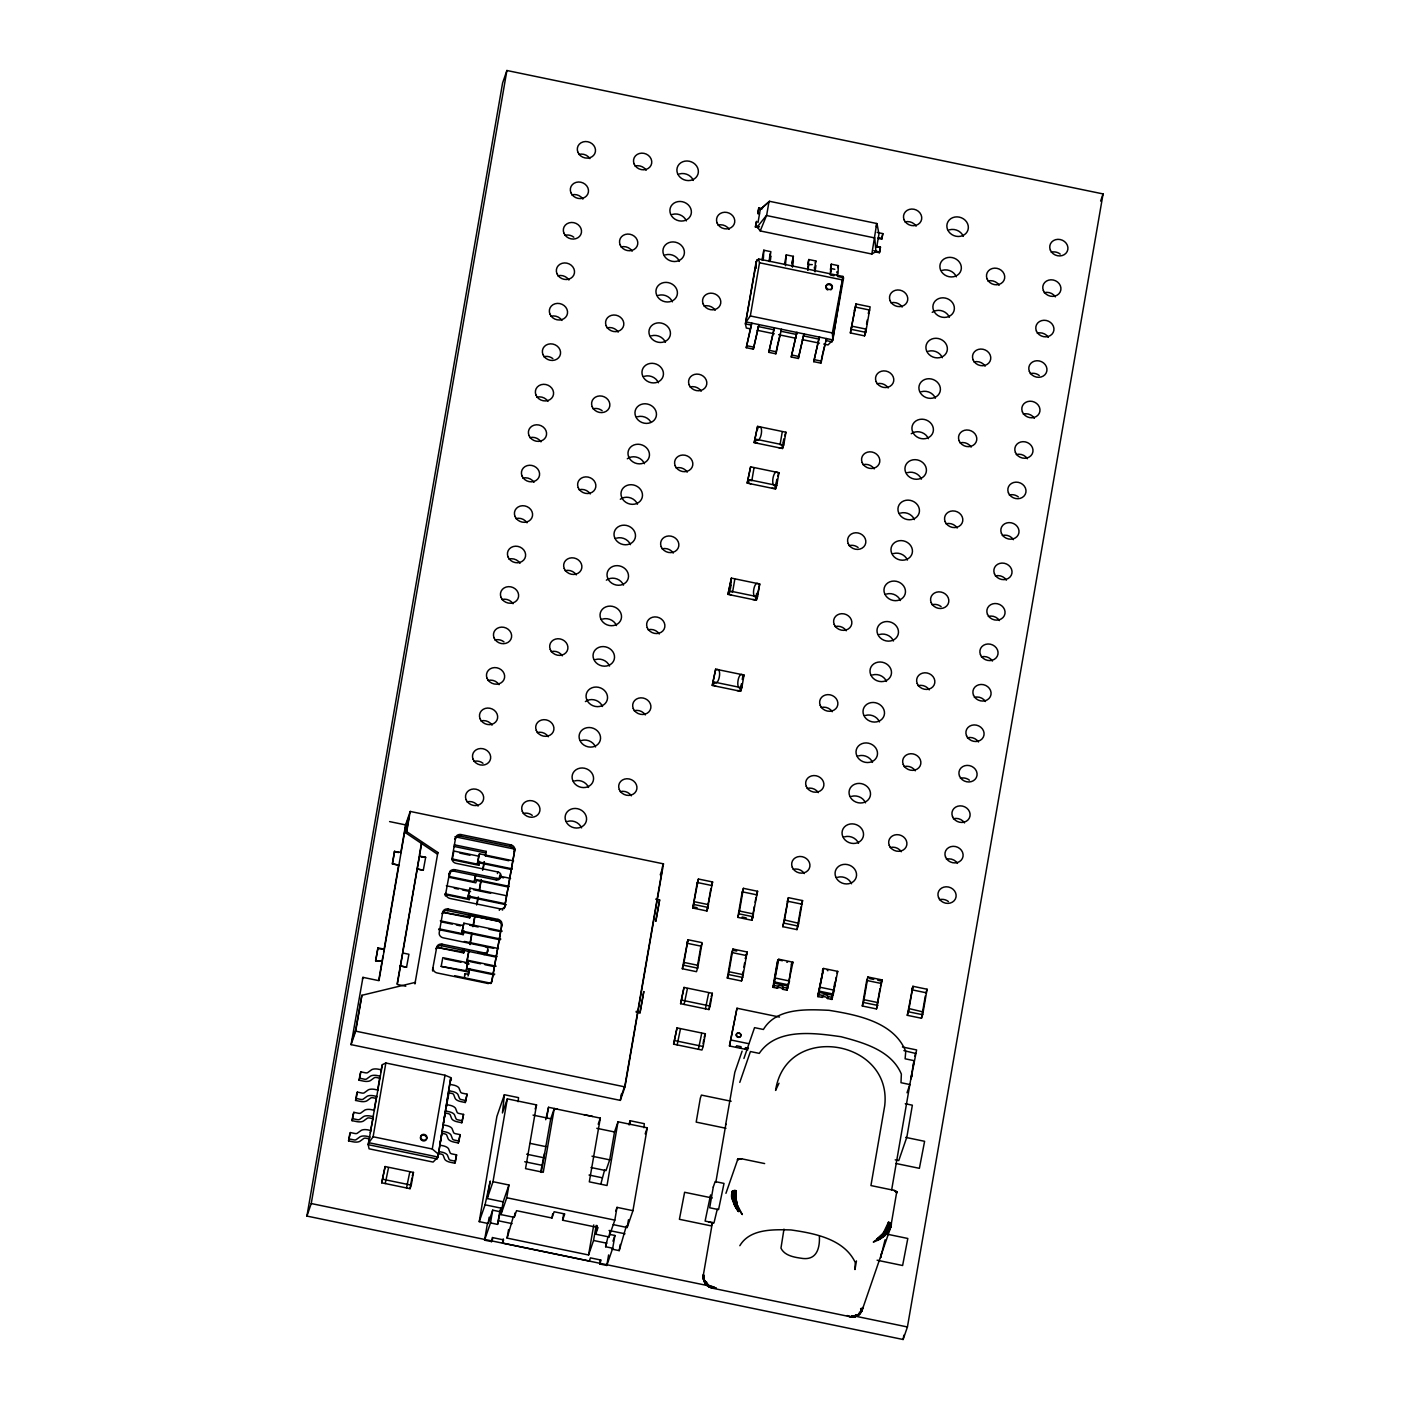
<?xml version="1.0" encoding="UTF-8"?>
<svg xmlns="http://www.w3.org/2000/svg" width="1410" height="1410" viewBox="0 0 1410 1410"><rect width="100%" height="100%" fill="white"/><g stroke="black" fill="none" stroke-linecap="round" stroke-linejoin="round"><path stroke-width="1.5" d="M736.108 1190.657L735.333 1197.636L737.095 1203.682L734.011 1204.316L732.319 1198.253L734.275 1190.498L733.218 1192.613L734.011 1204.316L738.399 1211.525L733.517 1197.971L734.275 1190.498L736.108 1190.657C735.28 1198.888 736.989 1208.229 742.347 1214.574L736.672 1203.928L735.174 1190.534C730.327 1197.46 734.011 1205.515 738.399 1211.525M762.88 259.123L762.757 260.127M769.966 260.674L769.842 261.59M770.036 256.99L770.882 251.685L763.797 250.204L762.017 259.986L762.828 259.035M784.489 264.375L786.286 254.875L793.372 256.338L792.526 261.502M778.99 1083.233L775.588 1090.423C786.04 1021.633 892.653 1039.346 884.687 1105.916L870.939 1185.563L893.958 1190.34L896.971 1192.631L896.76 1191.75L890.715 1227.211L862.18 1310.084C860.505 1315.107 854.848 1317.945 849.772 1316.64L713.249 1288.352C706.868 1287.418 701.916 1280.985 703.431 1274.552L712.438 1222.452M740.162 1211.155L736.919 1207.771L735.808 1200.65C730.662 1203.611 730.539 1191.926 733.447 1190.604M732.037 1191.503L733.041 1201.214M518.122 1101.704L518.545 1097.65L504.375 1094.706L502.453 1112.966L507.318 1098.866L536.54 1104.911L525.542 1168.643L543.255 1172.309L554.253 1108.577L600.308 1118.112L589.309 1181.844L607.023 1185.51L618.021 1121.778L647.26 1127.824L632.949 1210.679L627.15 1227.511L613.209 1224.638M629.724 1124.81L630.147 1120.738L644.317 1123.682L643.894 1127.736M876.333 226.816L876.72 223.503L769.508 201.295L760.272 209.491L757.998 222.639M769.173 259.863L769.314 258.858M815.068 265.785L815.879 260.991L808.794 259.528L807.718 269.662M735.897 1207.947L732.795 1198.13L732.301 1191.115L732.319 1198.253L735.333 1197.636C735.227 1200.227 733.887 1209.022 738.382 1207.436M791.733 264.04L791.909 262.947M769.014 201.595L766.67 215.166L757.24 227.01L760.237 230.94L871.838 254.029L876.72 223.503M792.332 266.261L792.455 265.256L791.697 266.085M814.31 268.182L814.504 267.001M836.817 272.835L836.994 271.654M837.328 275.567L837.452 274.562L836.694 275.408M763.409 258.277L763.797 250.204M770.495 259.74L770.882 256.074L770.089 257.008M814.804 271.125L814.962 269.909L814.204 270.738M830.208 274.315L831.283 264.181L838.368 265.644L837.998 273.716M830.913 272.253L831.248 268.552L834.79 269.292M306.922 1216.072L502.577 83.031L506.895 70.5L1103.078 193.928L907.423 1326.969L903.105 1339.5L306.922 1216.072L311.24 1203.541L506.895 70.5M351.072 1044.634L362.952 977.359L378.955 980.673L405.587 826.524L409.147 816.178L406.203 833.204L437.329 854.09L437.875 852.521L406.732 831.653L410.222 811.437L663.476 863.854L624.965 1086.898L620.329 1100.382L351.072 1044.634L355.708 1031.151L361.894 995.301L415.457 982.347L414.928 983.916L437.875 852.521M375.589 960.809L382.163 961.32L375.589 960.809L377.95 947.872L384.26 949.177L377.686 948.648M392.332 863.837L398.642 865.141L392.332 863.837L394.43 851.675L401.004 852.204M375.853 960.016L377.95 947.872M392.597 863.043L394.694 850.9M369.191 1138.875L366.212 1138.258A2.415 1.093 9.8 0 0 363.762 1138.487L360.132 1141.148A6.927 3.137 9.8 0 1 353.082 1141.818L348.57 1140.884L349.68 1134.521L350.35 1132.565L355.091 1133.534A2.379 1.075 9.8 0 0 357.153 1133.34L361.26 1130.362A6.944 3.137 9.8 0 1 367.287 1129.78L370.971 1130.538L370.301 1132.494M372.698 1118.641L369.72 1118.024A2.415 1.093 9.8 0 0 367.252 1118.253L363.621 1120.915A6.927 3.137 9.8 0 1 356.571 1121.584L352.077 1120.668L353.17 1114.288L353.839 1112.331L358.581 1113.301A2.379 1.075 9.8 0 0 360.66 1113.107L364.749 1110.128A6.944 3.137 9.8 0 1 370.777 1109.547L374.461 1110.304M355.567 1100.435L356.236 1098.46L360.978 1099.447A2.379 1.075 9.8 0 0 363.04 1099.236L367.146 1096.275A6.944 3.137 9.8 0 1 373.174 1095.693L376.858 1096.434L376.188 1098.408L373.209 1097.791A2.415 1.093 9.8 0 0 370.742 1098.02L367.129 1100.681A6.927 3.137 9.8 0 1 360.061 1101.351L355.567 1100.435L356.66 1094.054L357.329 1092.098L362.07 1093.067A2.379 1.075 9.8 0 0 364.15 1092.873L368.239 1089.895A6.944 3.137 9.8 0 1 374.285 1089.313L377.968 1090.071M359.056 1080.201L359.726 1078.227L364.467 1079.214A2.379 1.075 9.8 0 0 366.547 1079.02L370.636 1076.042A6.944 3.137 9.8 0 1 376.664 1075.46L380.348 1076.218L379.678 1078.174L376.699 1077.557A2.415 1.093 9.8 0 0 374.232 1077.786L370.618 1080.448A6.927 3.137 9.8 0 1 363.551 1081.117L359.056 1080.201L360.149 1073.821L360.837 1071.864L365.578 1072.834A2.379 1.075 9.8 0 0 367.64 1072.64L371.746 1069.661A6.944 3.137 9.8 0 1 377.774 1069.097L381.458 1069.837L380.788 1071.794M348.57 1140.884L350.35 1132.565M352.077 1120.668L353.839 1112.331M356.236 1098.46L357.329 1092.098M359.726 1078.227L360.837 1071.864M378.796 980.073L382.938 956.033M383.626 952.067L398.519 865.846M400.757 852.927L405.587 824.903L410.222 811.437M370.583 1130.838L373.368 1116.667L369.684 1115.927A6.944 3.137 9.8 0 0 363.657 1116.508L359.55 1119.469A2.379 1.075 9.8 0 1 357.488 1119.681L352.747 1118.694M374.091 1110.551L376.188 1098.408M377.633 1090.053L379.678 1078.174M381.07 1070.067L382.357 1064.656L385.846 1062.999L444.996 1075.231L450.795 1077.628L437.964 1157.028L433.117 1162.069L369.085 1148.815L368.186 1144.673L369.878 1136.901L366.195 1136.16A6.944 3.137 9.8 0 0 360.149 1136.742L356.06 1139.703A2.379 1.075 9.8 0 1 353.998 1139.914L349.257 1138.928M382.357 1064.656L368.186 1144.673L437.276 1158.985L438.898 1151.529L442.581 1152.305A6.944 3.137 9.8 0 1 447.428 1155.142L449.085 1159.302A2.379 1.075 9.8 0 0 450.742 1160.271L455.483 1161.258L456.576 1154.878L451.852 1153.891A2.379 1.075 9.8 0 1 450.178 1152.922L448.539 1148.762A6.944 3.137 9.8 0 0 443.674 1145.925L440.008 1145.149M397.144 983.88L402.608 952.966L408.918 954.27L406.556 967.225L400.246 965.903L406.556 967.225M402.714 951.627L419.352 855.993L425.661 857.298L423.3 870.252L416.99 868.93L423.3 870.252M419.422 854.848L421.273 844.096M421.819 842.528L397.303 984.462L405.78 986.224M450.795 1077.628L437.964 1157.028L368.874 1142.717L373.121 1136.76L385.846 1062.999M381.705 1182.814L385.124 1166.546L413.465 1172.415L411.262 1185.158L410.046 1188.683L381.705 1182.814L385.124 1166.546M432.694 971.049A4.724 4.195 19 0 1 432.623 969.393L436.695 947.361A4.724 4.195 19 0 1 442.017 944.171L483.983 952.86A3.631 3.225 19 0 0 488.072 950.41A3.631 3.225 19 0 0 485.075 946.48M491.632 982.171A4.724 4.195 19 0 0 491.773 981.642L501.907 924.484A4.724 4.195 19 0 0 498.012 919.373L448.08 909.045A4.724 4.195 19 0 0 442.758 912.235L439.215 932.697A4.724 4.195 19 0 0 443.11 937.809L493.659 948.348M445.454 896.02A4.724 4.195 19 0 1 445.472 894.909L449.543 872.878A4.724 4.195 19 0 1 454.884 869.688L496.831 878.377A3.631 3.225 19 0 0 500.938 875.927A3.631 3.225 19 0 0 497.941 871.997L455.976 863.308A4.724 4.195 19 0 1 452.081 858.214L455.624 837.751A4.724 4.195 19 0 1 460.947 834.561L510.861 844.89A4.724 4.195 19 0 1 514.773 850.001L504.621 907.159A4.724 4.195 19 0 1 504.004 908.657M508.675 887.101L476.598 880.457L475.787 882.819L449.208 877.32L450.513 870.552M511.689 869.582L479.629 862.938L478.818 865.282L452.24 859.783L453.879 851.041L478.695 856.17L479.506 853.825L513.61 860.893M494.205 974.874L468.561 969.551L467.75 971.913L441.171 966.396L442.81 957.654L467.609 962.783L468.42 960.439L496.144 966.167M410.046 1188.683L411.879 1178.055M438.933 928.802L461.669 933.508L463.855 923.197L502.224 931.129M444.978 893.746L467.715 898.452L469.9 888.141L506.137 895.65M461.669 933.508L463.855 923.197M467.715 898.452L469.9 888.141M438.633 929.578L463.167 934.654L463.855 930.67M444.696 894.522L469.213 899.598L469.9 895.632M449.49 876.526L474.289 881.673L475.311 875.698M452.504 859.007L477.32 864.136L478.695 856.17M474.289 881.673L475.787 875.328M477.32 864.136L479.506 853.825M462.991 949.406L462.18 951.768L437.118 947.414L463.678 952.913L464.366 948.93M486.098 917.892L469.036 914.367L468.226 916.712L443.163 912.358L469.741 917.857L470.429 913.874M478.818 865.282L479.506 861.316M437.682 1153.556L432.271 1149.009L444.996 1075.231M468.79 950.534L466.551 963.541L468.948 951.133M469.918 944.03L471.786 933.191M472.914 926.687L474.782 915.848M476.65 905.009L477.778 898.505M479.277 889.833L480.775 881.162M482.643 870.305L484.141 861.633M464.384 977.676L465.071 973.676L468.613 974.416L469.618 968.564M470.076 944.63L471.945 933.79M473.443 925.119L474.941 916.447M477.197 903.44L478.307 896.936M479.435 890.433L481.303 879.593M483.189 868.754L484.3 862.233M485.428 855.729L486.186 851.393L454.373 844.819M441.171 966.396L466.234 970.75L467.609 962.783M466.234 970.75L468.42 960.439M468.067 975.984L469.072 970.133M439.673 1145.131L442.405 1131.296L446.071 1132.071A6.944 3.137 9.8 0 1 450.936 1134.909L452.575 1139.068A2.379 1.075 9.8 0 0 454.232 1140.038L458.973 1141.025L460.083 1134.645L455.342 1133.658A2.379 1.075 9.8 0 1 453.667 1132.688L452.028 1128.529A6.944 3.137 9.8 0 0 447.164 1125.691L443.498 1124.916M443.515 1122.836L445.278 1112.702M438.228 1153.486L441.207 1154.103A2.415 1.093 9.8 0 1 443.198 1155.266L444.608 1158.967A6.927 3.137 9.8 0 0 450.301 1162.281L454.813 1163.215L456.576 1154.878M441.718 1133.252L444.696 1133.869A2.415 1.093 9.8 0 1 446.688 1135.032L448.116 1138.734A6.927 3.137 9.8 0 0 453.809 1142.047L458.303 1142.981L460.083 1134.645M445.948 1110.745L445.225 1113.019L448.204 1113.636A2.415 1.093 9.8 0 1 450.178 1114.799L451.605 1118.5A6.927 3.137 9.8 0 0 457.298 1121.814L461.793 1122.748L463.573 1114.411L458.832 1113.424A2.379 1.075 9.8 0 1 457.175 1112.455L455.518 1108.295A6.944 3.137 9.8 0 0 450.671 1105.458L446.988 1104.682L446.318 1106.656M448.715 1092.785L451.693 1093.402A2.415 1.093 9.8 0 1 453.667 1094.565L455.095 1098.267A6.927 3.137 9.8 0 0 460.788 1101.58L465.282 1102.514L467.062 1094.178L462.321 1093.191A2.379 1.075 9.8 0 1 460.665 1092.221L459.008 1088.062A6.944 3.137 9.8 0 0 454.161 1085.224L450.477 1084.466M461.793 1122.748L463.573 1114.411M465.282 1102.514L467.062 1094.178M491.773 981.642L501.907 924.484M504.621 907.159L514.773 850.001M479.241 1221.659L485.058 1204.81L500.991 1208.123L499.774 1211.648L492.689 1210.168L488.107 1223.492L479.241 1221.659L496.884 1116.456L504.375 1094.706M485.058 1204.81L490.239 1181.016L487.208 1198.553L503.159 1201.849L508.957 1184.999L493.007 1181.703L487.208 1198.553M493.007 1181.703L507.318 1098.866M609.613 1234.384L614.919 1235.477L612.715 1248.22L606.793 1265.457L599.708 1263.995L601.048 1260.082L590.42 1257.879L589.345 1261.016L502.542 1243.038L503.617 1239.901L492.989 1237.698L491.649 1241.628L484.564 1240.165L487.455 1223.351M488.107 1223.492L489.182 1217.218M484.564 1240.165L490.486 1222.928L492.689 1210.168M491.649 1241.628L492.372 1237.416M490.486 1222.928L497.571 1224.391L499.774 1211.648M497.571 1224.391L500.991 1208.123M632.949 1210.679L617.016 1207.365L614.813 1220.126L609.014 1236.958L595.725 1234.208L598.016 1227.546L562.59 1220.214L564.74 1213.957L554.112 1211.754L551.962 1218.011L516.536 1210.679L514.245 1217.341L500.955 1214.592L503.159 1201.849M500.955 1214.592L506.754 1197.742L508.957 1184.999M502.542 1243.038L503.264 1238.879M596.183 1225.343L593.557 1240.483L588.569 1254.97L507.089 1238.103L508.569 1229.52M507.089 1238.103L513.205 1217.13M514.245 1217.341L514.985 1213.023M545.723 1119.716L548.543 1107.291L557.391 1109.124M546.71 1117.918L548.543 1107.291M540.629 1172.115L544.524 1153.486M541.264 1172.415L550.746 1118.764L554.253 1108.577M551.962 1218.011L552.685 1213.781M562.59 1220.214L563.683 1213.869M755.408 227.045L756.5 221.476L755.408 227.045L758.598 227.697M759.514 213.862L757.734 213.509L758.844 207.94L762.493 208.698M758.844 207.94L757.734 213.509M823.757 344.058L828.058 344.939L832.887 339.898L842.986 276.448L758.58 258.964L756.148 261.749L745.414 323.895L746.313 328.019L750.613 328.9M756.817 259.793L745.414 323.895L751.178 325.075L751.847 323.119L746.26 347.688L753.345 349.151L758.933 324.582L753.345 349.151M842.986 276.448L832.358 332.954L832.887 339.898L746.084 321.938L750.332 315.963L759.514 262.771L758.58 258.964M588.569 1254.97L593.769 1224.92M600.801 1184.153L604.661 1169.736M746.26 347.688L751.178 325.075M595.725 1234.208L597.223 1225.572M590.984 1167.515L606 1170.617L609.702 1159.848L614.513 1131.966L618.021 1121.778M620.329 1100.382L621.44 1093.931M769.508 257.677L770.212 253.641M639.999 1012.856L643.806 991.6L639.999 1012.856L636.051 1012.045M659.633 899.933L655.826 921.188L659.633 899.933L655.685 899.122M599.708 1263.995L600.431 1259.8M612.715 1248.22L605.63 1246.757L606.37 1242.51M605.63 1246.757L607.957 1236.852M609.014 1236.958L610.107 1230.595M606.793 1265.457L608.609 1254.953M768.767 352.341L774.354 327.772L768.767 352.341L775.852 353.804L781.44 329.253L780.752 331.209L796.527 334.47L797.196 332.513M786.286 254.875L785.423 265.714M712.261 685.436L715.663 669.168L744.004 675.02L741.819 687.78L740.602 691.305L712.261 685.436L715.663 669.168M727.983 594.385L731.385 578.118L759.726 583.987L757.54 596.73L756.324 600.255L727.983 594.385L731.385 578.118M747.194 483.101L750.613 466.833L778.954 472.702L776.751 485.445L775.535 488.97L747.194 483.101L750.613 466.833M754.174 442.634L757.593 426.366L785.934 432.236L783.731 444.978L782.515 448.503L754.174 442.634L757.593 426.366M730.468 585.679L731.191 581.431M730.309 589.309L731.032 585.062M612.116 1249.172L619.202 1250.635L620.259 1244.448M775.852 353.804L777.492 345.027M792.015 262.348L793.372 256.338M619.202 1250.635L626.34 1225.995M792.508 267.195L793.389 260.727L792.579 261.661M627.15 1227.511L628.49 1219.738M697.703 967.754L696.487 971.684L682.317 968.74L687.939 939.73L702.11 942.656L697.703 968.159L683.533 965.215L687.939 939.73M697.21 882.96L698.426 879.029L712.596 881.955L706.974 910.983L692.803 908.04L697.21 882.554M692.803 908.04L698.426 879.029M791.257 356.994L796.844 332.443L791.257 356.994L798.342 358.475L803.929 333.906L798.342 358.475M808.794 259.528C807.437 265.662 807.066 264.357 812.301 264.622M673.61 1044.158L677.029 1027.89L705.37 1033.759L703.167 1046.502L701.951 1050.027L673.61 1044.158L677.029 1027.89M680.589 1003.691L684.009 987.423L712.35 993.292L710.147 1006.035L708.948 1009.56L680.589 1003.691L684.009 987.423M807.93 270.385L808.829 264.023M752.781 599.514L755.566 599.673L756.659 593.31M737.06 690.565L739.845 690.724L741.519 683.727M742.259 679.479L742.982 675.231C738.523 670.208 735.068 689.842 740.796 687.974M776.099 483.524L776.822 479.277M783.079 443.057L783.819 438.81M740.602 691.305L741.695 684.925M756.324 600.255L759.726 583.987M775.535 488.97L776.998 480.475M782.515 448.503L783.995 440.008M815.015 271.848L815.914 265.485M697.404 966.361L700.893 946.181M706.974 910.983L710.834 888.67M813.746 361.665L819.333 337.096L813.746 361.665L820.849 363.128L826.419 338.559L825.749 340.515M831.283 264.181L830.437 269.486L831.283 268.57M703.061 1043.664L703.784 1039.417M708.948 1009.56L710.781 998.95M820.849 363.128L822.488 354.351M742.7 977.059L741.484 980.99L727.313 978.064L731.72 952.561M742.189 892.266L743.405 888.335L757.593 891.279L751.971 920.289L737.8 917.364L742.206 891.86M728.529 974.539L732.936 949.036L747.106 951.979L742.7 977.465L728.529 974.539L727.313 978.064M743.405 888.335L739.016 913.839L753.187 916.764M850.371 332.936L855.976 303.925L870.146 306.851L865.758 332.337L864.541 335.862L850.371 332.936L855.976 303.925M747.917 1049.798L729.463 1045.991L736.989 1008.238L779.501 1017.051M741.484 980.99L742.03 977.8M742.4 975.685L743.14 971.437M743.881 967.189L744.603 962.942M751.971 920.289L754.35 906.489M755.09 902.241L755.954 897.606M729.463 1045.991L736.989 1008.238M741.766 979.809L742.171 977.412M877.073 223.978L878.959 234.06L876.685 247.208L880.492 247.155L876.949 246.415M725.621 1124.863L734.822 1072.287L742.101 1051.137M715.839 1182.267L725.886 1124.07M864.541 335.862L865.828 328.442M866.551 324.194L867.291 319.929M868.93 310.376L868.384 313.566L869.6 310.041L855.429 307.098L854.213 310.623M875.416 251.896L879.399 252.725L880.228 247.931M878.201 238.449L881.743 239.171L882.836 233.619L877.161 232.438M879.399 252.725L880.492 247.155M881.743 239.171L882.836 233.619M717.285 1209.163L713.971 1222.928L705.106 1221.095L710.57 1194.905M798.183 925.683L796.967 929.613L782.797 926.67L788.401 897.659L802.572 900.585L798.183 926.088L784.013 923.145L788.401 897.659M778.038 962.166L778.761 959.241L792.931 962.184L787.08 990.225L782.638 989.309A3.402 3.031 19 0 0 777.333 988.216L772.909 987.3L777.298 961.814L777.985 959.84L782.409 960.756M774.196 982.435L773.35 987.388L774.813 982.03M777.985 959.84L773.967 983.122L788.137 986.048M791.697 962.695L788.542 984.885L774.354 981.942L778.761 959.241M796.967 929.613L800.95 906.912M787.08 990.225L788.172 983.863M817.712 996.5L823.563 968.458L837.734 971.384L831.882 999.426L827.441 998.509A3.402 3.031 19 0 0 822.136 997.416L817.712 996.5L823.228 969.146M822.4 971.279L822.788 969.058M818.999 991.635L818.152 996.588L819.615 991.23M836.253 977.236L833.345 994.085L819.175 991.142L823.563 968.458M783.978 1229.115L780.964 1248.132C784.365 1255.411 793.548 1257.138 800.757 1258.178C815.544 1260.963 819.968 1250.177 819.404 1236.447M832.006 996.042L831.442 999.337L832.111 997.381M831.882 999.426L833.345 990.93M834.086 986.683L834.808 982.435M866.692 980.919L867.908 976.989L882.096 979.915L876.474 1008.943L862.303 1006L866.709 980.514M867.908 976.989L863.519 1002.475L877.69 1005.418M876.474 1008.943L879.963 988.762M880.457 986.242L882.096 979.915M856.452 1260.928L854.971 1269.546L855.271 1262.549C844.202 1238.932 814.363 1233.292 790.957 1229.943C773.526 1229.502 749.944 1228.568 739.827 1245.7M922.686 1014.319L921.47 1018.249L907.3 1015.323L912.904 986.295L927.075 989.238L922.686 1014.724L908.516 1011.798L912.904 986.295M891.666 1189.811L913.98 1060.637L905.114 1058.804L905.749 1051.472C894.081 1021.95 857.016 1014.847 829.01 1010.318C806.855 1009.331 776.364 1007.604 763.409 1029.476L754.544 1027.643L743.916 1058.487M912.27 1071.512L910.983 1078.95L916.606 1049.939L902.435 1046.995M913.01 1067.264L913.733 1063.017M915.39 1053.464L914.967 1056.249M921.47 1018.249L925.312 995.954M881.356 1253.631L880.668 1257.614L885.075 1239.813M903.105 1339.5L903.863 1335.164M780.294 333.888L777.633 344.375M825.255 343.423L822.788 353.046M861.439 1308.445C862.127 1315.741 852.733 1318.985 847.181 1315.548C851.499 1317.962 858.091 1317.257 860.241 1312.252L862.867 1307.546L858.937 1314.702M890.803 1223.175C892.178 1232.076 881.021 1239.531 873.319 1242.051L886.22 1232.499L890.803 1223.175L888.459 1222.206L882.801 1234.155L876.685 1239.39L884.951 1231.494L889.358 1222.452L887.366 1229.449L880.069 1236.834M862.127 1308.233L861.545 1311.459L858.39 1315.142L851.499 1316.376C855.2 1319.742 864.735 1309.555 861.016 1310.295L860.629 1308.551M862.18 1310.084L862.867 1307.546M406.203 833.204L406.732 831.653M362.423 978.91L362.952 977.359M361.894 995.301L355.725 1029.529L352.165 1039.875M425.661 857.298L421.185 857.21M455.624 837.751L455.077 839.32A4.724 4.195 19 0 1 460.4 836.13L460.947 834.561M449.014 874.447L449.543 872.878M445.472 894.909L446.018 893.341A4.724 4.195 19 0 0 449.913 898.434L499.845 908.78A4.724 4.195 19 0 0 505.168 905.59M449.138 873.918A4.724 4.195 19 0 1 454.337 871.257L454.884 869.688M442.758 912.235L442.211 913.803A4.724 4.195 19 0 1 447.552 910.613L448.08 909.045M436.695 947.361L436.148 948.93A4.724 4.195 19 0 1 436.289 948.401M432.623 969.393L433.152 967.824A4.724 4.195 19 0 0 437.047 972.935L488.336 983.545M436.501 947.89A4.724 4.195 19 0 1 441.471 945.74L442.017 944.171M469.213 899.598L470.024 897.253L506.366 904.779M486.186 851.393L485.639 852.962L453.826 846.388M463.167 934.654L463.978 932.31L500.321 939.836M469.741 917.857L470.552 915.513L500.479 921.717M388.525 1167.674L385.247 1183.554M463.678 952.913L464.489 950.569M497.395 873.565L497.941 871.997M454.337 871.257L496.302 879.946L496.831 878.377M464.524 975.244L465.071 973.676M514.227 851.57A4.724 4.195 19 0 0 510.332 846.458L510.861 844.89M483.983 952.86L483.436 954.429A3.631 3.225 19 0 0 487.331 950.287M499.299 910.349L499.845 908.78M409.781 1172.062L406.503 1187.943M501.361 926.053A4.724 4.195 19 0 0 497.466 920.941L498.012 919.373M412.249 1175.94L413.465 1172.415M450.759 1080.924L451.429 1078.967M449.438 1090.512L446.371 1106.339L447.04 1104.365M458.303 1142.981L458.973 1141.025M454.813 1163.215L455.483 1161.258M757.399 429.68L758.351 426.948C764.308 424.146 761.012 443.78 756.148 439.691L755.196 442.423L757.716 443.375M815.209 262.947L815.879 260.991M754.015 467.961L751.812 480.704L749.151 480.158L748.216 482.89L750.737 483.841M535.148 1108.983L536.54 1104.911M804.282 333.976L803.612 335.933L819.016 339.123L819.703 337.166M837.699 267.618L838.368 265.644M782.25 431.883L780.065 444.644L782.709 445.19L781.774 447.922L778.972 447.763M734.804 579.246L732.601 591.988L729.939 591.424L728.988 594.174L731.526 595.108M784.718 435.76L785.934 432.236M771.993 488.23L774.777 488.389L775.729 485.657C770.001 487.508 773.473 467.891 777.932 472.914M777.738 476.227L778.954 472.702M826.789 338.629L826.101 340.586L832.217 341.855L843.621 277.77L837.505 276.501M715.804 686.159L713.266 685.225L714.218 682.475C719.082 686.582 722.378 666.948 716.421 669.732M662.154 867.714L663.476 863.854M660.25 874.817L662.4 868.613L624.983 1085.277L621.422 1095.623M755.566 599.673L756.518 596.941C750.79 598.792 754.244 579.175 758.703 584.181M850.917 329.746L852.134 326.221L866.304 329.164L865.088 332.689M742.806 678.545L744.004 675.02M598.21 1124.228L600.308 1118.112M697.738 882.607L711.909 885.533M694.425 901.73L708.596 904.656M694.02 904.11L693.068 906.859L697.122 907.688M686.723 943.66L687.657 940.911M687.252 943.308L701.422 946.233M683.956 962.431L698.126 965.356M682.317 968.74L683.533 964.81M628.772 1124.704L630.147 1120.738M711.38 885.885L712.596 881.955M707.238 909.785L708.19 907.053M700.893 946.586L701.845 943.854M687.428 988.551L684.132 1004.431M615.729 1211.12L617.016 1207.365M680.431 1029.018L677.152 1044.898M645.181 1133.869L647.26 1127.824M612.962 1241.188L614.919 1235.477M742.735 891.913L756.906 894.856M708.684 992.957L705.405 1008.837M739.422 911.036L753.592 913.98M737.8 917.364L739.016 913.433M711.134 996.817L712.35 993.292M701.687 1033.424L698.408 1049.304M731.72 952.966L732.936 949.036M732.248 952.614L746.419 955.557M704.154 1037.284L705.37 1033.759M728.952 971.737L743.123 974.663M727.595 976.866L728.529 974.134M756.377 895.209L757.593 891.279M752.517 917.099L752.235 919.109L753.187 916.359M747.106 951.979L745.344 958.694L746.824 953.16M736.108 1047.366L736.637 1045.797L741.061 1046.714L740.532 1048.282M787.185 901.589L788.137 898.84L787.714 901.237L801.902 904.163M782.797 926.67L784.559 919.955L798.589 923.286M744.956 1049.199L745.502 1047.63L748.446 1048.247M739.792 1082.387L750.42 1051.543L759.267 1053.376C776.575 1027.59 814.257 1032.966 840.924 1036.703C863.572 1042.642 891.49 1050.468 901.36 1074.103L900.99 1082.704L909.855 1084.537L907.018 1092.768M801.356 904.515L802.572 900.585M772.909 987.3L773.579 985.343L778.003 986.26A3.402 3.031 19 0 1 783.325 987.353L787.749 988.269M777.333 988.216L778.003 986.26M782.638 989.309L783.325 987.353M791.468 964.74L792.156 962.783M791.768 965.004L792.931 962.184M788.084 984.779L786.621 990.137M712.367 1222.77L711.292 1225.907L679.409 1219.297L684.608 1192.278L712.244 1197.989M725.938 1193.318L737.8 1159.249L741.625 1158.791L764.643 1163.567M822.136 997.416L822.805 995.46A3.402 3.031 19 0 1 828.128 996.553L832.552 997.469M1100.611 201.084L1103.078 193.928M827.441 998.509L828.128 996.553M832.499 995.16L832.905 993.997M867.238 980.567L881.409 983.493M863.925 999.69L878.095 1002.616M862.303 1006L863.519 1002.069M877.02 1005.753L876.738 1007.745L877.69 1005.013M911.688 990.225L912.64 987.493L912.217 989.873L926.405 992.816M907.3 1015.323L909.062 1008.608L923.092 1011.939M925.859 993.169L927.075 989.238M915.918 1053.517L903.898 1050.609M911.265 1077.769L912.199 1075.019M857.685 1315.407L859.889 1313.697L859.324 1312.322M760.237 230.94L766.67 215.166M836.976 973.023L837.734 971.384M890.715 1227.211L884.846 1235.53L877.672 1240.359M884.951 1231.494L891.261 1223.616L888.564 1230.366L881.197 1237.804L880.475 1237.24L888.846 1230.648L891.472 1224.074L884.951 1231.494C887.084 1235.248 890.679 1229.749 886.59 1228.921L890.151 1222.77L891.049 1226.065L889.922 1227.934L882.801 1234.155L884.616 1235.548L887.013 1233.08L876.685 1239.39M859.148 1313.979L853.05 1316.94M769.208 261.432L769.913 260.515M855.2 1316.464L856.945 1315.459L851.499 1316.376M769.508 201.295L760.272 209.491M704.806 1280.333L706.304 1284.281L710.023 1287.33L707.838 1285.973L703.343 1278.764L706.621 1284.739L716.21 1288.053L708.966 1286.131L703.907 1280.844L706.621 1284.739L713.249 1288.352L707.309 1285.673L704.136 1281.478L703.431 1274.552L703.907 1280.844L707.044 1284.404L706.498 1281.902M741.625 1158.791L737.536 1159.637L738.276 1158.949M888.459 1222.206L887.771 1226.488L890.168 1228.304L883.347 1234.649M877.461 1240.06L884.616 1235.548M855.888 1314.895L854.055 1316.728M731.949 1193.16L735.227 1192.472L734.134 1195.01L734.98 1200.862L739.475 1211.208M740.673 1158.668L737.536 1159.637L738.946 1158.738M871.838 254.029L875.927 251.579L874.729 237.532M850.441 1316.676L856.17 1315.301M737.536 1159.637L739.774 1158.65M852.151 1316.817L854.196 1316.182M704.031 1279.928L703.414 1274.975L703.537 1279.381L703.22 1276.667L704.612 1282.007L706.163 1282.536C717.038 1292.776 693.526 1276.861 712.261 1287.436M758.562 208.733L760.783 209.191M878.236 237.603L882.008 238.396M767.04 215.642L874.235 237.832M759.461 226.64L755.672 226.27M873.83 250.716L879.681 251.932M830.419 275.038L833.962 275.761M759.514 262.771L841.541 279.744M851.57 329.411L865.758 332.337M750.332 315.963L832.358 332.954M758.263 326.556L773.667 329.746M757.064 330.24L774.284 333.8M778.584 334.699L795.786 338.259M802.237 339.599L819.457 343.159M746.93 345.732L754.015 347.195M769.437 350.385L776.522 351.848M791.926 355.038L799.012 356.501M814.434 359.691L821.519 361.171M755.39 439.109L783.731 444.978M748.41 479.576L776.751 485.445M729.182 590.861L757.54 596.73M713.46 681.911L741.819 687.78M389.583 821.589L405.587 824.903M460.4 836.13L510.332 846.458M454.937 836.747L515.038 849.19M485.269 855.852L508.798 860.735M459.748 853.085L469.971 855.218M694.02 904.515L708.19 907.458M478.113 861.792L512.235 868.86M742.118 917.011L746.172 917.839M394.43 851.675L398.642 852.557M499.915 876.209L510.579 878.412M499.351 876.932L503.634 877.813M475.099 879.311L509.204 886.379M473.548 889.728L490.645 893.27M446.353 885.78L469.089 890.486M454.249 888.247L458.338 889.093M462.427 889.939L470.587 891.649M732.654 950.234L736.707 951.063M869.67 978.593L873.724 979.439M877.76 980.267L881.814 981.113M468.525 896.108L504.762 903.616M490.363 918.774L498.893 920.536M775.5 978.099L789.671 981.043M820.303 987.3L834.473 990.243M447.552 910.613L497.466 920.941M818.769 992.323L832.94 995.248M818.382 994.543L822.805 995.46M469.636 925.224L478.184 926.987M488.865 929.208L499.563 931.428M440.308 920.836L463.044 925.542M442.053 922.034L452.275 924.149M456.364 924.995L460.453 925.841M462.48 931.146L500.85 939.095M464.366 941.439L498.47 948.507M477.92 952.508L497.096 956.473M441.471 945.74L496.567 957.196M681.805 1000.166L710.147 1006.035M469.935 961.585L480.616 963.806M484.899 964.687L493.447 966.449M444.591 958.853L460.947 962.255M465.036 963.101L469.125 963.946M467.045 968.406L494.769 974.134M636.315 1011.27L640.263 1012.08M454.778 975.755L491.015 983.264M731.49 1040.104L748.481 1043.629M674.826 1040.633L703.167 1046.502M905.273 1103.73L912.358 1105.193L906.859 1137.059L898.769 1160.553L895.227 1159.831M731.155 1101.245L701.404 1095.094L700.312 1098.231L696.188 1122.113L725.956 1128.282M905.749 1137.394L924.608 1141.307L919.39 1168.326L896.002 1163.497M355.708 1031.151L624.965 1086.898M583.969 1114.64L592.817 1116.473M449.385 1090.829L453.051 1091.604A6.944 3.137 9.8 0 1 457.915 1094.442L459.554 1098.601A2.379 1.075 9.8 0 0 461.229 1099.571L465.97 1100.558M533.033 1115.098L550.746 1118.764M596.8 1128.3L614.513 1131.966M445.895 1111.062L449.561 1111.838A6.944 3.137 9.8 0 1 454.425 1114.676L456.064 1118.835A2.379 1.075 9.8 0 0 457.739 1119.804L462.462 1120.791M530.195 1143.387L545.934 1146.647M591.988 1156.182L609.702 1159.848M526.653 1154.191L543.819 1157.751M886.89 1234.138L907.811 1238.473L902.611 1265.51L877.108 1260.223M524.714 1161.734L541.881 1165.277M589.045 1175.041L601.911 1177.703M373.121 1136.76L432.271 1149.009M708.825 1222.029L713.143 1222.928M506.754 1197.742L614.813 1220.126M382.921 1179.289L411.262 1185.158M609.049 1230.489L625 1233.785M498.787 1220.866L512.077 1223.616M593.557 1240.483L606.846 1243.232M311.24 1203.541L713.724 1286.854M855.764 1316.27L907.423 1326.969M709.618 1287.101L712.455 1287.823M893.958 1190.34L896.989 1192.208L895.667 1190.921M888.582 1224.197L890.327 1225.131M710.464 1287.471L706.621 1284.739M707.838 1285.973L704.612 1282.007M894.856 1190.586L896.971 1192.631M705.317 1282.377L708.437 1286.096M706.163 1282.536L707.044 1284.404M733.218 1192.613L732.777 1190.815L731.966 1195.574L735.156 1194.905L734.716 1204.404M736.672 1203.928L737.448 1207.63M756.148 261.749L756.236 268.252M787.714 961.867A3.402 3.031 19 0 1 786.868 962.36M827.829 970.767A3.402 3.031 19 0 1 827.212 969.974M665.467 254.875A10.875 9.676 19 0 1 679.373 261.379M616.558 538.144A10.875 9.676 19 0 1 630.464 544.648M606.353 580.162A10.875 9.676 19 0 1 623.484 585.115M658.47 295.342A10.875 9.676 19 0 1 672.394 301.846M651.49 335.809A10.875 9.676 19 0 1 665.397 342.313M644.493 376.276A10.875 9.676 19 0 1 658.417 382.78M637.514 416.743A10.875 9.676 19 0 1 650.609 421.678M627.309 458.761A10.875 9.676 19 0 1 644.44 463.714M620.329 499.228A10.875 9.676 19 0 1 637.461 504.181M571.808 194.897A9.218 8.196 19 0 1 582.894 199.074M564.828 235.364A9.218 8.196 19 0 1 573.817 237.215M557.831 275.814A9.218 8.196 19 0 1 568.917 280.008M550.852 316.281A9.218 8.196 19 0 1 561.938 320.458M543.855 356.748A9.218 8.196 19 0 1 552.861 358.616M536.875 397.215A9.218 8.196 19 0 1 547.961 401.392M522.899 478.149A9.218 8.196 19 0 1 533.985 482.326M529.878 437.682A9.218 8.196 19 0 1 540.964 441.859M515.901 518.616A9.218 8.196 19 0 1 527.005 522.793M508.922 559.083A9.218 8.196 19 0 1 520.008 563.26M501.925 599.55A9.218 8.196 19 0 1 513.029 603.727M494.945 640.017A9.218 8.196 19 0 1 503.952 641.867M487.966 680.484A9.218 8.196 19 0 1 499.052 684.661M480.969 720.951A9.218 8.196 19 0 1 492.055 725.128M904.145 766.617A9.253 8.231 19 0 1 915.284 770.812M807.172 788.454A9.253 8.231 19 0 1 818.311 792.649M890.168 847.551A9.253 8.231 19 0 1 901.307 851.746M793.196 869.371A9.253 8.231 19 0 1 804.335 873.565M578.787 154.43A9.218 8.196 19 0 1 589.891 158.607M567.631 821.395A10.875 9.676 19 0 1 581.554 827.899M635.029 166.045A9.253 8.231 19 0 1 646.168 170.24M949.406 229.83A10.875 9.676 19 0 1 963.312 236.334M523.233 813.482A9.253 8.231 19 0 1 532.257 815.35M932.221 312.333A10.875 9.676 19 0 1 949.353 317.268M942.426 270.297A10.875 9.676 19 0 1 956.332 276.801M928.45 351.231A10.875 9.676 19 0 1 942.356 357.735M921.453 391.698A10.875 9.676 19 0 1 935.376 398.202M911.265 433.716A10.875 9.676 19 0 1 928.379 438.669M907.476 472.632A10.875 9.676 19 0 1 921.4 479.136M900.496 513.099A10.875 9.676 19 0 1 914.403 519.603M893.499 553.566A10.875 9.676 19 0 1 907.423 560.07M607.076 327.895A9.253 8.231 19 0 1 618.214 332.09M704.048 306.058A9.253 8.231 19 0 1 715.187 310.253M593.099 408.829A9.253 8.231 19 0 1 602.14 410.698M690.072 386.992A9.253 8.231 19 0 1 701.211 391.187M579.122 489.763A9.253 8.231 19 0 1 590.261 493.958M676.095 467.926A9.253 8.231 19 0 1 687.234 472.121M662.136 548.86A9.253 8.231 19 0 1 673.257 553.055M565.146 570.697A9.253 8.231 19 0 1 576.285 574.892M648.159 629.794A9.253 8.231 19 0 1 659.281 633.989M551.169 651.632A9.253 8.231 19 0 1 562.308 655.826M634.183 710.728A9.253 8.231 19 0 1 645.304 714.923M537.21 732.565A9.253 8.231 19 0 1 548.331 736.76M620.206 791.644A9.253 8.231 19 0 1 631.345 795.839M918.121 685.683A9.253 8.231 19 0 1 929.26 689.878M679.444 173.941A10.875 9.676 19 0 1 693.35 180.445M672.447 214.408A10.875 9.676 19 0 1 686.37 220.912M602.581 619.061A10.875 9.676 19 0 1 616.487 625.564M595.584 659.527A10.875 9.676 19 0 1 609.508 666.031M585.397 701.563A10.875 9.676 19 0 1 602.511 706.498M581.607 740.462A10.875 9.676 19 0 1 595.531 746.965M574.628 780.928A10.875 9.676 19 0 1 588.534 787.432M718.025 225.124A9.253 8.231 19 0 1 729.164 229.337M621.052 246.962A9.253 8.231 19 0 1 632.191 251.156M886.52 594.033A10.875 9.676 19 0 1 900.426 600.537M879.523 634.5A10.875 9.676 19 0 1 893.447 641.004M872.543 674.949A10.875 9.676 19 0 1 886.467 681.471M865.564 715.416A10.875 9.676 19 0 1 879.47 721.92M858.567 755.883A10.875 9.676 19 0 1 872.49 762.387M851.587 796.35A10.875 9.676 19 0 1 865.493 802.854M844.59 836.817A10.875 9.676 19 0 1 858.514 843.321M837.611 877.284A10.875 9.676 19 0 1 851.517 883.788M904.991 221.934A9.253 8.231 19 0 1 916.13 226.129M987.987 281.031A9.253 8.231 19 0 1 999.126 285.225M891.014 302.85A9.253 8.231 19 0 1 902.153 307.045M974.028 361.947A9.253 8.231 19 0 1 985.149 366.142M877.038 383.784A9.253 8.231 19 0 1 888.177 387.979M960.051 442.881A9.253 8.231 19 0 1 971.173 447.076M863.061 464.718A9.253 8.231 19 0 1 874.2 468.913M946.075 523.815A9.253 8.231 19 0 1 957.196 528.01M849.102 545.652A9.253 8.231 19 0 1 858.126 547.521M932.098 604.749A9.253 8.231 19 0 1 941.122 606.617M835.125 626.586A9.253 8.231 19 0 1 846.247 630.781M821.149 707.52A9.253 8.231 19 0 1 832.27 711.715M473.989 761.418A9.218 8.196 19 0 1 482.978 763.268M466.992 801.885A9.218 8.196 19 0 1 478.078 806.062M1051.243 252.231A9.218 8.196 19 0 1 1060.232 254.1M1044.246 292.698A9.218 8.196 19 0 1 1055.35 296.875M1037.266 333.165A9.218 8.196 19 0 1 1048.353 337.343M1030.269 373.632A9.218 8.196 19 0 1 1039.276 375.501M1023.29 414.099A9.218 8.196 19 0 1 1034.376 418.276M1016.31 454.566A9.218 8.196 19 0 1 1027.396 458.743M1009.313 495.033A9.218 8.196 19 0 1 1018.32 496.884M1002.334 535.5A9.218 8.196 19 0 1 1013.42 539.678M995.337 575.95A9.218 8.196 19 0 1 1006.423 580.144M988.357 616.417A9.218 8.196 19 0 1 999.443 620.594M981.36 656.884A9.218 8.196 19 0 1 992.446 661.061M974.38 697.351A9.218 8.196 19 0 1 985.467 701.528M967.383 737.818A9.218 8.196 19 0 1 978.487 741.995M960.404 778.285A9.218 8.196 19 0 1 969.393 780.153M953.407 818.752A9.218 8.196 19 0 1 964.51 822.929M946.427 859.219A9.218 8.196 19 0 1 957.513 863.396M939.448 899.686A9.218 8.196 19 0 1 948.437 901.554M827.688 289.966A3.208 2.855 19 0 1 826.33 285.631A3.208 2.855 19 0 1 831.16 285.472A3.208 2.855 19 0 1 830.842 289.861M499.739 875.011A3.631 3.225 19 0 1 496.302 879.946M502.771 909.803A4.724 4.195 19 0 1 502.26 910.067M492.301 980.073A4.724 4.195 19 0 1 486.979 983.264M491.42 982.682A4.724 4.195 19 0 1 490.786 983.581M420.585 1138.875A3.208 2.855 19 0 1 424.04 1135.209A3.208 2.855 19 0 1 426.014 1140.003M425.415 1140.478A3.208 2.855 19 0 1 422.26 1140.584M421.555 1140.144A3.208 2.855 19 0 1 420.991 1139.562M703.643 1275.433L703.907 1277.777L703.643 1275.433M713.266 1187.061L709.688 1207.771L718.554 1209.604L724.017 1183.413L715.152 1181.58L713.266 1187.061M736.76 1036.139A2.362 2.097 19 0 0 740.779 1035.997A2.362 2.097 19 0 0 738.399 1032.878A2.362 2.097 19 0 0 736.76 1036.139M736.672 1036.368A2.362 2.097 19 0 0 740.691 1036.244A2.362 2.097 19 0 0 738.311 1033.107A2.362 2.097 19 0 0 736.672 1036.368M663.634 254.593A10.875 9.676 19 0 0 682.052 258.4A10.875 9.676 19 0 0 675.32 242.167A10.875 9.676 19 0 0 663.634 254.593M614.725 537.845A10.875 9.676 19 0 0 633.125 541.669A10.875 9.676 19 0 0 626.41 525.419A10.875 9.676 19 0 0 614.725 537.845M607.728 578.312A10.875 9.676 19 0 0 626.146 582.136A10.875 9.676 19 0 0 619.413 565.886A10.875 9.676 19 0 0 607.728 578.312M635.681 416.461A10.875 9.676 19 0 0 654.099 420.268A10.875 9.676 19 0 0 647.366 404.018A10.875 9.676 19 0 0 635.681 416.461M656.655 295.06A10.875 9.676 19 0 0 675.055 298.867A10.875 9.676 19 0 0 668.322 282.617A10.875 9.676 19 0 0 656.655 295.06M649.658 335.527A10.875 9.676 19 0 0 668.076 339.334A10.875 9.676 19 0 0 661.343 323.084A10.875 9.676 19 0 0 649.658 335.527M642.678 375.994A10.875 9.676 19 0 0 661.078 379.801A10.875 9.676 19 0 0 654.346 363.551A10.875 9.676 19 0 0 642.678 375.994M628.701 456.928A10.875 9.676 19 0 0 647.102 460.735A10.875 9.676 19 0 0 640.369 444.485A10.875 9.676 19 0 0 628.701 456.928M621.704 497.395A10.875 9.676 19 0 0 640.122 501.202A10.875 9.676 19 0 0 633.39 484.952A10.875 9.676 19 0 0 621.704 497.395M670.614 214.126A10.875 9.676 19 0 0 689.032 217.933A10.875 9.676 19 0 0 682.299 201.7A10.875 9.676 19 0 0 670.614 214.126M570.927 192.729A9.218 8.196 19 0 0 586.507 195.955A9.218 8.196 19 0 0 580.814 182.207A9.218 8.196 19 0 0 570.927 192.729M563.929 233.196A9.218 8.196 19 0 0 579.528 236.422A9.218 8.196 19 0 0 573.817 222.674A9.218 8.196 19 0 0 563.929 233.196M556.95 273.663A9.218 8.196 19 0 0 572.53 276.889A9.218 8.196 19 0 0 566.838 263.141A9.218 8.196 19 0 0 556.95 273.663M549.953 314.13A9.218 8.196 19 0 0 565.551 317.356A9.218 8.196 19 0 0 559.84 303.591A9.218 8.196 19 0 0 549.953 314.13M542.973 354.597A9.218 8.196 19 0 0 558.554 357.823A9.218 8.196 19 0 0 552.861 344.058A9.218 8.196 19 0 0 542.973 354.597M535.976 395.064A9.218 8.196 19 0 0 551.574 398.29A9.218 8.196 19 0 0 545.882 384.525A9.218 8.196 19 0 0 535.976 395.064M522.017 475.981A9.218 8.196 19 0 0 537.598 479.206A9.218 8.196 19 0 0 531.905 465.459A9.218 8.196 19 0 0 522.017 475.981M528.997 435.514A9.218 8.196 19 0 0 544.577 438.757A9.218 8.196 19 0 0 538.884 424.992A9.218 8.196 19 0 0 528.997 435.514M515.02 516.448A9.218 8.196 19 0 0 530.601 519.673A9.218 8.196 19 0 0 524.908 505.926A9.218 8.196 19 0 0 515.02 516.448M508.041 556.915A9.218 8.196 19 0 0 523.621 560.14A9.218 8.196 19 0 0 517.928 546.393A9.218 8.196 19 0 0 508.041 556.915M494.064 637.849A9.218 8.196 19 0 0 509.645 641.074A9.218 8.196 19 0 0 503.952 627.327A9.218 8.196 19 0 0 494.064 637.849M501.043 597.382A9.218 8.196 19 0 0 516.642 600.607A9.218 8.196 19 0 0 510.931 586.86A9.218 8.196 19 0 0 501.043 597.382M487.067 678.316A9.218 8.196 19 0 0 502.665 681.541A9.218 8.196 19 0 0 496.954 667.794A9.218 8.196 19 0 0 487.067 678.316M480.087 718.783A9.218 8.196 19 0 0 495.668 722.008A9.218 8.196 19 0 0 489.975 708.261A9.218 8.196 19 0 0 480.087 718.783M903.246 764.484A9.253 8.231 19 0 0 918.879 767.727A9.253 8.231 19 0 0 913.169 753.927A9.253 8.231 19 0 0 903.246 764.484M820.232 705.388A9.253 8.231 19 0 0 835.883 708.631A9.253 8.231 19 0 0 830.173 694.83A9.253 8.231 19 0 0 820.232 705.388M806.256 786.322A9.253 8.231 19 0 0 821.907 789.565A9.253 8.231 19 0 0 816.196 775.764A9.253 8.231 19 0 0 806.256 786.322M889.269 845.418A9.253 8.231 19 0 0 904.92 848.661A9.253 8.231 19 0 0 899.192 834.861A9.253 8.231 19 0 0 889.269 845.418M792.279 867.256A9.253 8.231 19 0 0 807.93 870.499A9.253 8.231 19 0 0 802.22 856.681A9.253 8.231 19 0 0 792.279 867.256M577.906 152.262A9.218 8.196 19 0 0 593.504 155.488A9.218 8.196 19 0 0 587.794 141.74A9.218 8.196 19 0 0 577.906 152.262M565.815 821.113A10.875 9.676 19 0 0 584.216 824.921A10.875 9.676 19 0 0 577.483 808.688A10.875 9.676 19 0 0 565.815 821.113M634.112 163.912A9.253 8.231 19 0 0 649.763 167.155A9.253 8.231 19 0 0 644.053 153.355A9.253 8.231 19 0 0 634.112 163.912M947.573 229.548A10.875 9.676 19 0 0 965.991 233.355A10.875 9.676 19 0 0 959.258 217.122A10.875 9.676 19 0 0 947.573 229.548M522.317 811.367A9.253 8.231 19 0 0 537.968 814.61A9.253 8.231 19 0 0 532.24 800.792A9.253 8.231 19 0 0 522.317 811.367M619.29 789.529A9.253 8.231 19 0 0 634.941 792.773A9.253 8.231 19 0 0 629.23 778.954A9.253 8.231 19 0 0 619.29 789.529M933.596 310.482A10.875 9.676 19 0 0 952.014 314.289A10.875 9.676 19 0 0 945.282 298.056A10.875 9.676 19 0 0 933.596 310.482M940.593 270.015A10.875 9.676 19 0 0 958.994 273.822A10.875 9.676 19 0 0 952.279 257.589A10.875 9.676 19 0 0 940.593 270.015M926.617 350.949A10.875 9.676 19 0 0 945.017 354.756A10.875 9.676 19 0 0 938.302 338.523A10.875 9.676 19 0 0 926.617 350.949M919.62 391.416A10.875 9.676 19 0 0 938.038 395.223A10.875 9.676 19 0 0 931.305 378.973A10.875 9.676 19 0 0 919.62 391.416M912.64 431.883A10.875 9.676 19 0 0 931.041 435.69A10.875 9.676 19 0 0 924.326 419.44A10.875 9.676 19 0 0 912.64 431.883M905.661 472.35A10.875 9.676 19 0 0 924.061 476.157A10.875 9.676 19 0 0 917.328 459.907A10.875 9.676 19 0 0 905.661 472.35M898.663 512.817A10.875 9.676 19 0 0 917.082 516.624A10.875 9.676 19 0 0 910.349 500.374A10.875 9.676 19 0 0 898.663 512.817M891.684 553.284A10.875 9.676 19 0 0 910.085 557.091A10.875 9.676 19 0 0 903.352 540.841A10.875 9.676 19 0 0 891.684 553.284M606.177 325.781A9.253 8.231 19 0 0 621.81 329.024A9.253 8.231 19 0 0 616.1 315.205A9.253 8.231 19 0 0 606.177 325.781M620.136 244.846A9.253 8.231 19 0 0 635.787 248.089A9.253 8.231 19 0 0 630.076 234.271A9.253 8.231 19 0 0 620.136 244.846M703.149 303.943A9.253 8.231 19 0 0 718.8 307.186A9.253 8.231 19 0 0 713.072 293.368A9.253 8.231 19 0 0 703.149 303.943M689.173 384.877A9.253 8.231 19 0 0 704.824 388.12A9.253 8.231 19 0 0 699.096 374.302A9.253 8.231 19 0 0 689.173 384.877M592.2 406.714A9.253 8.231 19 0 0 607.851 409.957A9.253 8.231 19 0 0 602.123 396.139A9.253 8.231 19 0 0 592.2 406.714M578.223 487.649A9.253 8.231 19 0 0 593.874 490.874A9.253 8.231 19 0 0 588.146 477.074A9.253 8.231 19 0 0 578.223 487.649M675.196 465.811A9.253 8.231 19 0 0 690.847 469.036A9.253 8.231 19 0 0 685.119 455.236A9.253 8.231 19 0 0 675.196 465.811M661.22 546.745A9.253 8.231 19 0 0 676.87 549.971A9.253 8.231 19 0 0 671.142 536.17A9.253 8.231 19 0 0 661.22 546.745M564.247 568.565A9.253 8.231 19 0 0 579.898 571.808A9.253 8.231 19 0 0 574.17 558.008A9.253 8.231 19 0 0 564.247 568.565M647.243 627.662A9.253 8.231 19 0 0 662.894 630.904A9.253 8.231 19 0 0 657.183 617.104A9.253 8.231 19 0 0 647.243 627.662M550.27 649.499A9.253 8.231 19 0 0 565.921 652.742A9.253 8.231 19 0 0 560.193 638.941A9.253 8.231 19 0 0 550.27 649.499M633.266 708.596A9.253 8.231 19 0 0 648.917 711.838A9.253 8.231 19 0 0 643.207 698.038A9.253 8.231 19 0 0 633.266 708.596M536.293 730.433A9.253 8.231 19 0 0 551.945 733.676A9.253 8.231 19 0 0 546.216 719.875A9.253 8.231 19 0 0 536.293 730.433M917.223 683.55A9.253 8.231 19 0 0 932.856 686.793A9.253 8.231 19 0 0 927.145 672.993A9.253 8.231 19 0 0 917.223 683.55M834.209 624.454A9.253 8.231 19 0 0 849.86 627.697A9.253 8.231 19 0 0 844.149 613.896A9.253 8.231 19 0 0 834.209 624.454M884.687 593.751A10.875 9.676 19 0 0 903.105 597.558A10.875 9.676 19 0 0 896.372 581.308A10.875 9.676 19 0 0 884.687 593.751M842.757 836.535A10.875 9.676 19 0 0 861.175 840.342A10.875 9.676 19 0 0 854.442 824.11A10.875 9.676 19 0 0 842.757 836.535M870.71 674.667A10.875 9.676 19 0 0 889.128 678.492A10.875 9.676 19 0 0 882.396 662.242A10.875 9.676 19 0 0 870.71 674.667M835.777 877.002A10.875 9.676 19 0 0 854.196 880.809A10.875 9.676 19 0 0 847.463 864.577A10.875 9.676 19 0 0 835.777 877.002M677.611 173.659A10.875 9.676 19 0 0 696.011 177.466A10.875 9.676 19 0 0 689.296 161.233A10.875 9.676 19 0 0 677.611 173.659M877.707 634.2A10.875 9.676 19 0 0 896.108 638.025A10.875 9.676 19 0 0 889.375 621.775A10.875 9.676 19 0 0 877.707 634.2M849.754 796.068A10.875 9.676 19 0 0 868.155 799.875A10.875 9.676 19 0 0 861.439 783.643A10.875 9.676 19 0 0 849.754 796.068M863.731 715.134A10.875 9.676 19 0 0 882.131 718.959A10.875 9.676 19 0 0 875.416 702.709A10.875 9.676 19 0 0 863.731 715.134M856.734 755.601A10.875 9.676 19 0 0 875.152 759.408A10.875 9.676 19 0 0 868.419 743.176A10.875 9.676 19 0 0 856.734 755.601M987.088 278.898A9.253 8.231 19 0 0 1002.739 282.141A9.253 8.231 19 0 0 997.011 268.341A9.253 8.231 19 0 0 987.088 278.898M904.092 219.801A9.253 8.231 19 0 0 919.743 223.044A9.253 8.231 19 0 0 914.015 209.244A9.253 8.231 19 0 0 904.092 219.801M890.115 300.735A9.253 8.231 19 0 0 905.766 303.978A9.253 8.231 19 0 0 900.038 290.16A9.253 8.231 19 0 0 890.115 300.735M973.111 359.832A9.253 8.231 19 0 0 988.762 363.075A9.253 8.231 19 0 0 983.034 349.257A9.253 8.231 19 0 0 973.111 359.832M959.135 440.766A9.253 8.231 19 0 0 974.786 444.009A9.253 8.231 19 0 0 969.075 430.191A9.253 8.231 19 0 0 959.135 440.766M876.139 381.669A9.253 8.231 19 0 0 891.79 384.912A9.253 8.231 19 0 0 886.062 371.094A9.253 8.231 19 0 0 876.139 381.669M945.158 521.7A9.253 8.231 19 0 0 960.809 524.943A9.253 8.231 19 0 0 955.099 511.125A9.253 8.231 19 0 0 945.158 521.7M862.162 462.603A9.253 8.231 19 0 0 877.813 465.846A9.253 8.231 19 0 0 872.085 452.028A9.253 8.231 19 0 0 862.162 462.603M848.186 543.537A9.253 8.231 19 0 0 863.837 546.763A9.253 8.231 19 0 0 858.108 532.962A9.253 8.231 19 0 0 848.186 543.537M931.182 602.634A9.253 8.231 19 0 0 946.833 605.859A9.253 8.231 19 0 0 941.122 592.059A9.253 8.231 19 0 0 931.182 602.634M600.748 618.779A10.875 9.676 19 0 0 619.149 622.603A10.875 9.676 19 0 0 612.433 606.353A10.875 9.676 19 0 0 600.748 618.779M593.751 659.245A10.875 9.676 19 0 0 612.169 663.053A10.875 9.676 19 0 0 605.436 646.82A10.875 9.676 19 0 0 593.751 659.245M586.772 699.712A10.875 9.676 19 0 0 605.19 703.519A10.875 9.676 19 0 0 598.457 687.287A10.875 9.676 19 0 0 586.772 699.712M579.792 740.179A10.875 9.676 19 0 0 598.192 743.986A10.875 9.676 19 0 0 591.46 727.754A10.875 9.676 19 0 0 579.792 740.179M572.795 780.647A10.875 9.676 19 0 0 591.213 784.453A10.875 9.676 19 0 0 584.48 768.221A10.875 9.676 19 0 0 572.795 780.647M717.126 223.009A9.253 8.231 19 0 0 732.777 226.252A9.253 8.231 19 0 0 727.049 212.452A9.253 8.231 19 0 0 717.126 223.009M473.09 759.25A9.218 8.196 19 0 0 488.688 762.475A9.218 8.196 19 0 0 482.996 748.728A9.218 8.196 19 0 0 473.09 759.25M466.111 799.717A9.218 8.196 19 0 0 481.691 802.942A9.218 8.196 19 0 0 475.998 789.195A9.218 8.196 19 0 0 466.111 799.717M1050.344 250.063A9.218 8.196 19 0 0 1065.942 253.289A9.218 8.196 19 0 0 1060.249 239.541A9.218 8.196 19 0 0 1050.344 250.063M1043.365 290.531A9.218 8.196 19 0 0 1058.945 293.756A9.218 8.196 19 0 0 1053.252 280.008A9.218 8.196 19 0 0 1043.365 290.531M1036.385 330.998A9.218 8.196 19 0 0 1051.966 334.223A9.218 8.196 19 0 0 1046.273 320.475A9.218 8.196 19 0 0 1036.385 330.998M1029.388 371.464A9.218 8.196 19 0 0 1044.969 374.69A9.218 8.196 19 0 0 1039.276 360.942A9.218 8.196 19 0 0 1029.388 371.464M1022.409 411.931A9.218 8.196 19 0 0 1037.989 415.157A9.218 8.196 19 0 0 1032.296 401.409A9.218 8.196 19 0 0 1022.409 411.931M1015.411 452.399A9.218 8.196 19 0 0 1031.01 455.624A9.218 8.196 19 0 0 1025.299 441.876A9.218 8.196 19 0 0 1015.411 452.399M1008.432 492.865A9.218 8.196 19 0 0 1024.013 496.091A9.218 8.196 19 0 0 1018.32 482.343A9.218 8.196 19 0 0 1008.432 492.865M1001.435 533.332A9.218 8.196 19 0 0 1017.033 536.558A9.218 8.196 19 0 0 1011.322 522.81A9.218 8.196 19 0 0 1001.435 533.332M994.455 573.799A9.218 8.196 19 0 0 1010.036 577.025A9.218 8.196 19 0 0 1004.343 563.277A9.218 8.196 19 0 0 994.455 573.799M987.458 614.266A9.218 8.196 19 0 0 1003.056 617.492A9.218 8.196 19 0 0 997.363 603.727A9.218 8.196 19 0 0 987.458 614.266M980.479 654.734A9.218 8.196 19 0 0 996.059 657.959A9.218 8.196 19 0 0 990.366 644.194A9.218 8.196 19 0 0 980.479 654.734M973.499 695.201A9.218 8.196 19 0 0 989.08 698.426A9.218 8.196 19 0 0 983.387 684.661A9.218 8.196 19 0 0 973.499 695.201M966.502 735.65A9.218 8.196 19 0 0 982.083 738.893A9.218 8.196 19 0 0 976.39 725.128A9.218 8.196 19 0 0 966.502 735.65M959.523 776.117A9.218 8.196 19 0 0 975.103 779.342A9.218 8.196 19 0 0 969.41 765.595A9.218 8.196 19 0 0 959.523 776.117M952.526 816.584A9.218 8.196 19 0 0 968.124 819.809A9.218 8.196 19 0 0 962.413 806.062A9.218 8.196 19 0 0 952.526 816.584M945.546 857.051A9.218 8.196 19 0 0 961.127 860.276A9.218 8.196 19 0 0 955.434 846.529A9.218 8.196 19 0 0 945.546 857.051M938.549 897.518A9.218 8.196 19 0 0 954.147 900.743A9.218 8.196 19 0 0 948.437 886.996A9.218 8.196 19 0 0 938.549 897.518M826.665 288.169A3.208 2.855 19 0 0 832.129 287.975A3.208 2.855 19 0 0 828.886 283.727A3.208 2.855 19 0 0 826.665 288.169M421.255 1138.786A3.208 2.855 19 0 0 426.719 1138.61A3.208 2.855 19 0 0 423.476 1134.363A3.208 2.855 19 0 0 421.255 1138.786"/></g></svg>
